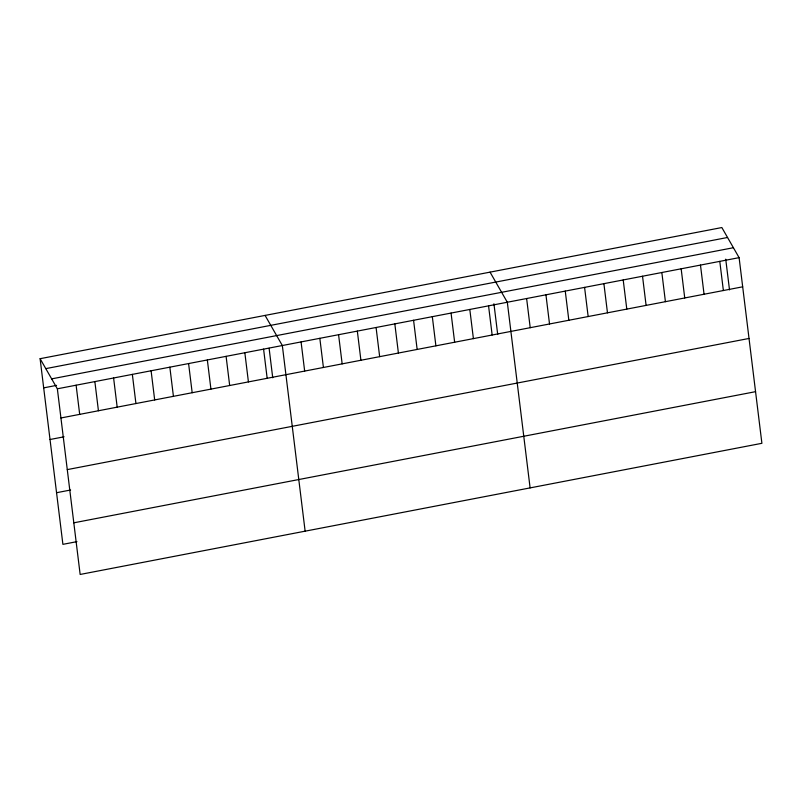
<?xml version="1.0" encoding="UTF-8"?>
<svg xmlns="http://www.w3.org/2000/svg" width="802" height="802" viewBox="0 0 802 802"><rect width="100%" height="100%" fill="white"/><g stroke="black" fill="none" stroke-linecap="round" stroke-linejoin="round"><path stroke-width="1.2" d="M40.1 358.695L721.85 227.547L739.103 257.653L761.9 443.305L80.15 574.453L57.353 388.81L40.1 358.695L62.897 544.347L76.952 541.641M45.794 368.629L727.544 237.482M51.659 378.875L733.409 247.718M43.679 387.867L56.571 385.381M57.353 388.81L739.103 257.653M60.942 417.972L742.682 286.815M50.025 439.506L64.08 436.799M67.278 469.611L749.028 338.454M56.551 492.709L70.616 490.002M73.814 522.814L755.564 391.667M490.052 272.139L507.315 302.244L530.102 487.897M265.081 315.417L282.334 345.532L305.131 531.175M725.73 259.166L729.509 289.903M719.785 261.372L723.374 290.535M700.477 265.091L704.056 294.254M681.159 268.8L684.738 297.963M661.84 272.52L665.419 301.682M642.522 276.239L646.101 305.402M623.204 279.948L626.793 309.111M603.896 283.667L607.475 312.83M584.578 287.387L588.157 316.549M565.26 291.096L568.839 320.259M545.941 294.815L549.52 323.978M526.623 298.534L530.212 327.697M493.932 303.757L497.711 334.504M488.558 305.853L492.147 335.015M469.812 309.462L473.401 338.624M451.065 313.071L454.644 342.233M432.318 316.67L435.897 345.832M413.571 320.279L417.15 349.441M394.825 323.888L398.404 353.05M376.078 327.497L379.657 356.659M357.331 331.096L360.91 360.268M338.574 334.705L342.163 363.867M319.828 338.314L323.417 367.476M301.081 341.923L304.66 371.085M269.111 348.268L272.73 377.782M263.587 349.131L267.166 378.293M244.841 352.74L248.419 381.902M226.094 356.349L229.673 385.511M207.347 359.958L210.926 389.12M188.59 363.557L192.179 392.719M169.844 367.166L173.422 396.328M151.097 370.775L154.676 399.937M132.35 374.384L135.929 403.546M113.603 377.983L117.182 407.155M94.857 381.592L98.435 410.754M76.11 385.201L79.689 414.363"/></g></svg>
